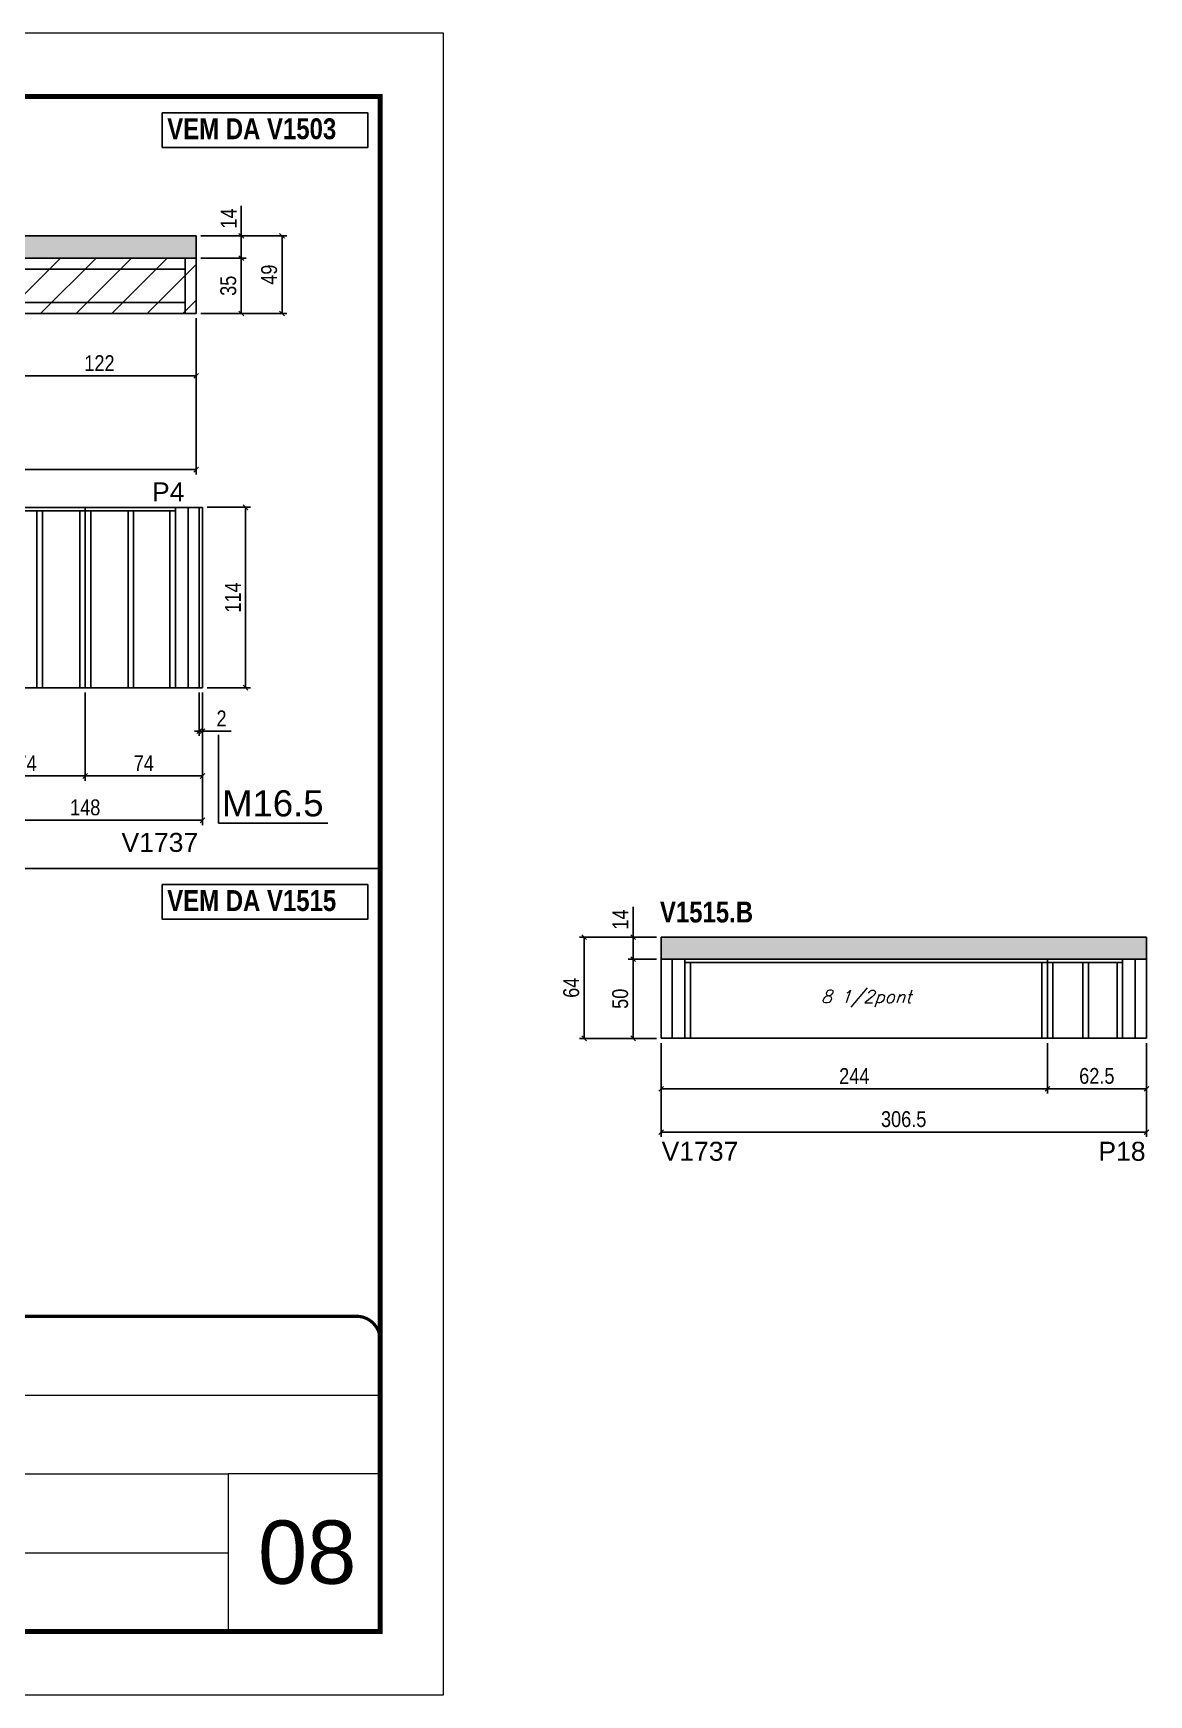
# Model space of a CAD drawing. Extents: x 3309 to 10008, y -2522 to 14608.
# Drawn here: x 9304 to 10008, y 12409 to 13459 of the extents above; entities that cross this region are included whole.
import ezdxf

# ---------------------------------------------------------------- set-up
doc = ezdxf.new("R2010")
doc.units = 0
doc.linetypes.add('CONTINUO', pattern=[0])
doc.linetypes.add('DASHED', pattern=[0.75, 0.5, -0.25])
for name, color, linetype in [('5', 5, 'Continuous'), ('COTA', 241, 'Continuous'), ('NOMENCLATURA', 7, 'Continuous'), ('Painéis', 200, 'Continuous'), ('SARR_2.2x7', 40, 'Continuous'), ('SARR_3.5x7', 81, 'Continuous'), ('texto', 7, 'Continuous')]:
    doc.layers.add(name, color=color, linetype=linetype)
for name, color, linetype, lineweight in [('CARIMBO', 255, 'Continuous', 9), ('Folhas', 255, 'Continuous', 9), ('Hachura', 251, 'Continuous', 9), ('SARRAFO DE PRESSAO', 251, 'DASHED', 9)]:
    doc.layers.add(name, color=color, linetype=linetype, lineweight=lineweight)
doc.styles.add('ARIAL', font='arial.ttf')
doc.styles.add('COTA TECNICA', font='techl___.ttf', dxfattribs={"height": 10})
doc.styles.add('Romans', font='romans.shx')
doc.styles.get("Standard").update_dxf_attribs({"font": 'arial.ttf'})
doc.styles.add('TECNICA', font='techb___.ttf', dxfattribs={"height": 10})
doc.styles.add('Tecnologia', font='')
doc.styles.get('Tecnologia').set_extended_font_data('Forgotten Futurist')
doc.dimstyles.new('PAINEL', dxfattribs={"dimtxt": 10, "dimasz": 3, "dimexe": 3, "dimexo": 3, "dimgap": 3, "dimtad": 1, "dimdec": 1, "dimzin": 12, "dimdsep": 46, "dimtxsty": 'COTA TECNICA', "dimblk1": 'OBLIQUE', "dimblk2": 'OBLIQUE', "dimsah": 1, "dimcen": 0.9, "dimclrd": 4, "dimclre": 4, "dimclrt": 240, "dimadec": 1, "dimazin": 3, "dimtfac": 1, "dimtdec": 1, "dimtmove": 0, "dimatfit": 3, "dimfxl": 1, "dimtolj": 1, "dimtzin": 12, "dimarcsym": 0})

# ---------------------------------------------------------------- blocks, each defined once
blk = doc.blocks.new('9999999999')
at = {"color": 30, "linetype": 'CONTINUO'}
for p, q in [((98564.6, 34230.2), (98564.6, 34429.4)), ((98564.6, 34379.6), (99584, 34379.6)), ((98564.6, 34329.8), (99488, 34329.8)), ((99584, 34329.8), (99488, 34329.8)), ((99488, 34329.8), (99488, 34230.2)), ((98564.6, 34280), (99488, 34280))]:
    blk.add_line(p, q, dxfattribs=at)
at = {"color": 30, "linetype": 'CONTINUO', "const_width": 2}
blk.add_lwpolyline([(99584, 34230.2), (99584, 34414.4, 0.414214), (99569, 34429.4), (98229, 34429.4, 0.414214), (98214, 34414.4), (98214, 34245.2, 0.414214), (98229, 34230.2), (99584, 34230.2)], format="xyb", dxfattribs=at)
at = {"layer": 'Folhas'}
blk.add_lwpolyline([(98139, 34190.2), (99624, 34190.2), (99624, 35240.2), (98139, 35240.2)], close=True, dxfattribs=at)
at = {"layer": 'Folhas', "color": 30, "const_width": 3}
blk.add_lwpolyline([(98214, 34230.2), (99584, 34230.2), (99584, 35200.2), (98214, 35200.2)], close=True, dxfattribs=at)
at = {"color": 7, "linetype": 'Continuous', "ltscale": 5, "style": 'ARIAL'}
for s, height, p in [('SKR', 15.48, (98837.7, 34393.1)), ('LEAF LOEFGREN', 15.483, (98837.7, 34343.3)), ('ÁTICO', 15.48, (98837.7, 34293.5)), ('NOVA SISTEMAS CONSTRUTIVOS', 11.059, (98263.2, 34267.2)), ('LATERAIS DE VIGAS', 15.483, (98837.7, 34243.7))]:
    blk.add_text(s, height=height, dxfattribs=at).set_placement(p)
at = {"layer": 'Folhas', "color": 7, "style": 'Tecnologia', "width": 1.5}
for s, p in [('CLIENTE:', (98573.7, 34397.2)), ('OBRA:', (98573.7, 34347.3)), ('PAVIMENTO:', (98573.7, 34297.5)), ('PROJETO:', (98573.7, 34247.7))]:
    blk.add_text(s, height=14, dxfattribs=at).set_placement(p)
blk = doc.blocks.new('_Oblique')
at = {"color": 0, "linetype": 'ByBlock', "lineweight": -2}
blk.add_line((-0.5, -0.5), (0.5, 0.5), dxfattribs=at)
blk = doc.blocks.new('*D2496')
at = {"layer": 'COTA', "color": 4, "lineweight": -2, "transparency": 16777216}
for p, q in [((9158.6, 13279.2), (9158.6, 13180.5)), ((9406.6, 13279.2), (9406.6, 13180.5)), ((9158.6, 13183.5), (9406.6, 13183.5))]:
    blk.add_line(p, q, dxfattribs=at)
at = {"layer": 'Defpoints', "color": 0, "transparency": 16777216}
for p in [(9158.6, 13282.2), (9406.6, 13282.2), (9406.6, 13183.5)]:
    blk.add_point(p, dxfattribs=at)
at = {"layer": 'COTA', "color": 4, "lineweight": -2, "transparency": 16777216, "xscale": 3, "yscale": 3, "zscale": 3, "rotation": 180}
blk.add_blockref('_Oblique', (9158.6, 13183.5), dxfattribs=at)
at = {"layer": 'COTA', "color": 4, "lineweight": -2, "transparency": 16777216, "xscale": 3, "yscale": 3, "zscale": 3}
blk.add_blockref('_Oblique', (9406.6, 13183.5), dxfattribs=at)
at = {"layer": 'COTA', "color": 240, "transparency": 16777216, "insert": (9282.6, 13191.6), "char_height": 10, "attachment_point": 5, "style": 'COTA TECNICA'}
blk.add_mtext('\\A1;248', dxfattribs=at)
blk = doc.blocks.new('*D2501')
at = {"layer": 'COTA', "color": 4, "lineweight": -2, "transparency": 16777216}
for p, q in [((9284.6, 13279.2), (9284.6, 13239.8)), ((9406.6, 13279.2), (9406.6, 13239.8)), ((9284.6, 13242.8), (9406.6, 13242.8))]:
    blk.add_line(p, q, dxfattribs=at)
at = {"layer": 'Defpoints', "color": 0, "transparency": 16777216}
for p in [(9284.6, 13282.2), (9406.6, 13282.2), (9406.6, 13242.8)]:
    blk.add_point(p, dxfattribs=at)
at = {"layer": 'COTA', "color": 4, "lineweight": -2, "transparency": 16777216, "xscale": 3, "yscale": 3, "zscale": 3, "rotation": 180}
blk.add_blockref('_Oblique', (9284.6, 13242.8), dxfattribs=at)
at = {"layer": 'COTA', "color": 4, "lineweight": -2, "transparency": 16777216, "xscale": 3, "yscale": 3, "zscale": 3}
blk.add_blockref('_Oblique', (9406.6, 13242.8), dxfattribs=at)
at = {"layer": 'COTA', "color": 240, "transparency": 16777216, "insert": (9345.6, 13250.8), "char_height": 10, "attachment_point": 5, "style": 'COTA TECNICA'}
blk.add_mtext('\\A1;122', dxfattribs=at)
blk = doc.blocks.new('*D2503')
at = {"layer": 'COTA', "color": 4, "lineweight": -2, "transparency": 16777216}
for p, q in [((9409.6, 13317.2), (9438.2, 13317.2)), ((9435.2, 13317.2), (9435.2, 13282.2)), ((9409.6, 13282.2), (9438.2, 13282.2))]:
    blk.add_line(p, q, dxfattribs=at)
at = {"layer": 'Defpoints', "color": 0, "transparency": 16777216}
for p in [(9406.6, 13317.2), (9406.6, 13282.2), (9435.2, 13282.2)]:
    blk.add_point(p, dxfattribs=at)
at = {"layer": 'COTA', "color": 4, "lineweight": -2, "transparency": 16777216, "xscale": 3, "yscale": 3, "zscale": 3}
for p, rotation in [((9435.2, 13317.2), 90), ((9435.2, 13282.2), 270)]:
    blk.add_blockref('_Oblique', p, dxfattribs=dict(at, rotation=rotation))
at = {"layer": 'COTA', "color": 240, "transparency": 16777216, "insert": (9427, 13299.7), "char_height": 10, "attachment_point": 5, "rotation": 90, "style": 'COTA TECNICA'}
blk.add_mtext('\\A1;35', dxfattribs=at)
blk = doc.blocks.new('*D2504')
at = {"layer": 'COTA', "color": 4, "lineweight": -2, "transparency": 16777216}
for p, q in [((9435.2, 13331.2), (9435.2, 13350.3)), ((9409.6, 13331.2), (9438.2, 13331.2)), ((9435.2, 13317.2), (9435.2, 13331.2)), ((9409.6, 13317.2), (9438.2, 13317.2))]:
    blk.add_line(p, q, dxfattribs=at)
at = {"layer": 'Defpoints', "color": 0, "transparency": 16777216}
for p in [(9406.6, 13331.2), (9435.2, 13331.2), (9406.6, 13317.2)]:
    blk.add_point(p, dxfattribs=at)
at = {"layer": 'COTA', "color": 4, "lineweight": -2, "transparency": 16777216, "xscale": 3, "yscale": 3, "zscale": 3}
for p, rotation in [((9435.2, 13331.2), 90), ((9435.2, 13317.2), 270)]:
    blk.add_blockref('_Oblique', p, dxfattribs=dict(at, rotation=rotation))
at = {"layer": 'COTA', "color": 240, "transparency": 16777216, "insert": (9427.2, 13342.2), "char_height": 10, "attachment_point": 5, "rotation": 90, "style": 'COTA TECNICA'}
blk.add_mtext('\\A1;14', dxfattribs=at)
blk = doc.blocks.new('*D2505')
at = {"layer": 'COTA', "color": 4, "lineweight": -2, "transparency": 16777216}
for p, q in [((9409.6, 13331.2), (9463.9, 13331.2)), ((9460.9, 13282.2), (9460.9, 13331.2)), ((9409.6, 13282.2), (9463.9, 13282.2))]:
    blk.add_line(p, q, dxfattribs=at)
at = {"layer": 'Defpoints', "color": 0, "transparency": 16777216}
for p in [(9406.6, 13331.2), (9460.9, 13331.2), (9406.6, 13282.2)]:
    blk.add_point(p, dxfattribs=at)
at = {"layer": 'COTA', "color": 4, "lineweight": -2, "transparency": 16777216, "xscale": 3, "yscale": 3, "zscale": 3}
for p, rotation in [((9460.9, 13331.2), 90), ((9460.9, 13282.2), 270)]:
    blk.add_blockref('_Oblique', p, dxfattribs=dict(at, rotation=rotation))
at = {"layer": 'COTA', "color": 240, "transparency": 16777216, "insert": (9452.8, 13306.7), "char_height": 10, "attachment_point": 5, "rotation": 90, "style": 'COTA TECNICA'}
blk.add_mtext('\\A1;49', dxfattribs=at)
blk = doc.blocks.new('*D2506')
at = {"layer": 'COTA', "color": 4, "lineweight": -2, "transparency": 16777216}
for p, q in [((9413.6, 13159.7), (9440.9, 13159.7)), ((9437.9, 13045.7), (9437.9, 13159.7)), ((9413.6, 13045.7), (9440.9, 13045.7))]:
    blk.add_line(p, q, dxfattribs=at)
at = {"layer": 'Defpoints', "color": 0, "transparency": 16777216}
for p in [(9410.6, 13159.7), (9437.9, 13159.7), (9410.6, 13045.7)]:
    blk.add_point(p, dxfattribs=at)
at = {"layer": 'COTA', "color": 4, "lineweight": -2, "transparency": 16777216, "xscale": 3, "yscale": 3, "zscale": 3}
for p, rotation in [((9437.9, 13159.7), 90), ((9437.9, 13045.7), 270)]:
    blk.add_blockref('_Oblique', p, dxfattribs=dict(at, rotation=rotation))
at = {"layer": 'COTA', "color": 240, "transparency": 16777216, "insert": (9429.9, 13102.7), "char_height": 10, "attachment_point": 5, "rotation": 90, "style": 'COTA TECNICA'}
blk.add_mtext('\\A1;114', dxfattribs=at)
blk = doc.blocks.new('*D2507')
at = {"layer": 'COTA', "color": 4, "lineweight": -2, "transparency": 16777216}
for p, q in [((9410.6, 13042.7), (9410.6, 12958.9)), ((9262.6, 13022.7), (9262.6, 12958.9)), ((9410.6, 12961.9), (9262.6, 12961.9))]:
    blk.add_line(p, q, dxfattribs=at)
at = {"layer": 'Defpoints', "color": 0, "transparency": 16777216}
for p in [(9410.6, 13045.7), (9262.6, 13025.7), (9262.6, 12961.9)]:
    blk.add_point(p, dxfattribs=at)
at = {"layer": 'COTA', "color": 4, "lineweight": -2, "transparency": 16777216, "xscale": 3, "yscale": 3, "zscale": 3, "rotation": 180}
blk.add_blockref('_Oblique', (9262.6, 12961.9), dxfattribs=at)
at = {"layer": 'COTA', "color": 4, "lineweight": -2, "transparency": 16777216, "xscale": 3, "yscale": 3, "zscale": 3}
blk.add_blockref('_Oblique', (9410.6, 12961.9), dxfattribs=at)
at = {"layer": 'COTA', "color": 240, "transparency": 16777216, "insert": (9336.6, 12970), "char_height": 10, "attachment_point": 5, "style": 'COTA TECNICA'}
blk.add_mtext('\\A1;148', dxfattribs=at)
blk = doc.blocks.new('*D2508')
at = {"layer": 'COTA', "color": 4, "lineweight": -2, "transparency": 16777216}
for p, q in [((9336.6, 13042.7), (9336.6, 12986.9)), ((9410.6, 13042.7), (9410.6, 12986.9)), ((9410.6, 12989.9), (9336.6, 12989.9))]:
    blk.add_line(p, q, dxfattribs=at)
at = {"layer": 'Defpoints', "color": 0, "transparency": 16777216}
for p in [(9336.6, 13045.7), (9410.6, 13045.7), (9336.6, 12989.9)]:
    blk.add_point(p, dxfattribs=at)
at = {"layer": 'COTA', "color": 4, "lineweight": -2, "transparency": 16777216, "xscale": 3, "yscale": 3, "zscale": 3, "rotation": 180}
blk.add_blockref('_Oblique', (9336.6, 12989.9), dxfattribs=at)
at = {"layer": 'COTA', "color": 4, "lineweight": -2, "transparency": 16777216, "xscale": 3, "yscale": 3, "zscale": 3}
blk.add_blockref('_Oblique', (9410.6, 12989.9), dxfattribs=at)
at = {"layer": 'COTA', "color": 240, "transparency": 16777216, "insert": (9373.6, 12998), "char_height": 10, "attachment_point": 5, "style": 'COTA TECNICA'}
blk.add_mtext('\\A1;74', dxfattribs=at)
blk = doc.blocks.new('*D2509')
at = {"layer": 'COTA', "color": 4, "lineweight": -2, "transparency": 16777216}
for p, q in [((9336.6, 13042.7), (9336.6, 12986.9)), ((9262.6, 13022.7), (9262.6, 12986.9)), ((9336.6, 12989.9), (9262.6, 12989.9))]:
    blk.add_line(p, q, dxfattribs=at)
at = {"layer": 'Defpoints', "color": 0, "transparency": 16777216}
for p in [(9336.6, 13045.7), (9262.6, 13025.7), (9262.6, 12989.9)]:
    blk.add_point(p, dxfattribs=at)
at = {"layer": 'COTA', "color": 4, "lineweight": -2, "transparency": 16777216, "xscale": 3, "yscale": 3, "zscale": 3, "rotation": 180}
blk.add_blockref('_Oblique', (9262.6, 12989.9), dxfattribs=at)
at = {"layer": 'COTA', "color": 4, "lineweight": -2, "transparency": 16777216, "xscale": 3, "yscale": 3, "zscale": 3}
blk.add_blockref('_Oblique', (9336.6, 12989.9), dxfattribs=at)
at = {"layer": 'COTA', "color": 240, "transparency": 16777216, "insert": (9299.6, 12998), "char_height": 10, "attachment_point": 5, "style": 'COTA TECNICA'}
blk.add_mtext('\\A1;74', dxfattribs=at)
blk = doc.blocks.new('*D2486')
at = {"layer": 'COTA', "color": 4, "lineweight": -2, "transparency": 16777216}
for p, q in [((9408.6, 13042.7), (9408.6, 13015.3)), ((9410.6, 13042.7), (9410.6, 13015.3)), ((9408.6, 13018.3), (9405.6, 13018.3)), ((9408.6, 13018.3), (9410.6, 13018.3)), ((9410.6, 13018.3), (9428.7, 13018.3))]:
    blk.add_line(p, q, dxfattribs=at)
at = {"layer": 'Defpoints', "color": 0, "transparency": 16777216}
for p in [(9408.6, 13045.7), (9410.6, 13045.7), (9410.6, 13018.3)]:
    blk.add_point(p, dxfattribs=at)
at = {"layer": 'COTA', "color": 4, "lineweight": -2, "transparency": 16777216, "xscale": 3, "yscale": 3, "zscale": 3}
blk.add_blockref('_Oblique', (9408.6, 13018.3), dxfattribs=at)
at = {"layer": 'COTA', "color": 4, "lineweight": -2, "transparency": 16777216, "xscale": 3, "yscale": 3, "zscale": 3, "rotation": 180}
blk.add_blockref('_Oblique', (9410.6, 13018.3), dxfattribs=at)
at = {"layer": 'COTA', "color": 240, "transparency": 16777216, "insert": (9422.7, 13026.3), "char_height": 10, "attachment_point": 5, "style": 'COTA TECNICA'}
blk.add_mtext('\\A1;2', dxfattribs=at)
blk = doc.blocks.new('*D2538')
at = {"layer": 'COTA', "color": 4, "lineweight": -2, "transparency": 16777216}
for p, q in [((9700.3, 12821.1), (9700.3, 12761.8)), ((10006.8, 12821.1), (10006.8, 12761.8)), ((9700.3, 12764.8), (10006.8, 12764.8))]:
    blk.add_line(p, q, dxfattribs=at)
at = {"layer": 'Defpoints', "color": 0, "transparency": 16777216}
for p in [(9700.3, 12824.1), (10006.8, 12824.1), (10006.8, 12764.8)]:
    blk.add_point(p, dxfattribs=at)
at = {"layer": 'COTA', "color": 4, "lineweight": -2, "transparency": 16777216, "xscale": 3, "yscale": 3, "zscale": 3, "rotation": 180}
blk.add_blockref('_Oblique', (9700.3, 12764.8), dxfattribs=at)
at = {"layer": 'COTA', "color": 4, "lineweight": -2, "transparency": 16777216, "xscale": 3, "yscale": 3, "zscale": 3}
blk.add_blockref('_Oblique', (10006.8, 12764.8), dxfattribs=at)
at = {"layer": 'COTA', "color": 240, "transparency": 16777216, "insert": (9853.5, 12773), "char_height": 10, "attachment_point": 5, "style": 'COTA TECNICA'}
blk.add_mtext('\\A1;306.5', dxfattribs=at)
blk = doc.blocks.new('*D2539')
at = {"layer": 'COTA', "color": 4, "lineweight": -2, "transparency": 16777216}
for p, q in [((9700.3, 12821.1), (9700.3, 12789.2)), ((9944.3, 12821.1), (9944.3, 12789.2)), ((9700.3, 12792.2), (9944.3, 12792.2))]:
    blk.add_line(p, q, dxfattribs=at)
at = {"layer": 'Defpoints', "color": 0, "transparency": 16777216}
for p in [(9700.3, 12824.1), (9944.3, 12824.1), (9944.3, 12792.2)]:
    blk.add_point(p, dxfattribs=at)
at = {"layer": 'COTA', "color": 4, "lineweight": -2, "transparency": 16777216, "xscale": 3, "yscale": 3, "zscale": 3, "rotation": 180}
blk.add_blockref('_Oblique', (9700.3, 12792.2), dxfattribs=at)
at = {"layer": 'COTA', "color": 4, "lineweight": -2, "transparency": 16777216, "xscale": 3, "yscale": 3, "zscale": 3}
blk.add_blockref('_Oblique', (9944.3, 12792.2), dxfattribs=at)
at = {"layer": 'COTA', "color": 240, "transparency": 16777216, "insert": (9822.3, 12800.3), "char_height": 10, "attachment_point": 5, "style": 'COTA TECNICA'}
blk.add_mtext('\\A1;244', dxfattribs=at)
blk = doc.blocks.new('*D2540')
at = {"layer": 'COTA', "color": 4, "lineweight": -2, "transparency": 16777216}
for p, q in [((9944.3, 12821.1), (9944.3, 12789.2)), ((10006.8, 12821.1), (10006.8, 12789.2)), ((9944.3, 12792.2), (10006.8, 12792.2))]:
    blk.add_line(p, q, dxfattribs=at)
at = {"layer": 'Defpoints', "color": 0, "transparency": 16777216}
for p in [(9944.3, 12824.1), (10006.8, 12824.1), (10006.8, 12792.2)]:
    blk.add_point(p, dxfattribs=at)
at = {"layer": 'COTA', "color": 4, "lineweight": -2, "transparency": 16777216, "xscale": 3, "yscale": 3, "zscale": 3, "rotation": 180}
blk.add_blockref('_Oblique', (9944.3, 12792.2), dxfattribs=at)
at = {"layer": 'COTA', "color": 4, "lineweight": -2, "transparency": 16777216, "xscale": 3, "yscale": 3, "zscale": 3}
blk.add_blockref('_Oblique', (10006.8, 12792.2), dxfattribs=at)
at = {"layer": 'COTA', "color": 240, "transparency": 16777216, "insert": (9975.5, 12800.3), "char_height": 10, "attachment_point": 5, "style": 'COTA TECNICA'}
blk.add_mtext('\\A1;62.5', dxfattribs=at)
blk = doc.blocks.new('*D2535')
at = {"layer": 'COTA', "color": 4, "lineweight": -2, "transparency": 16777216}
for p, q in [((9697.3, 12874.1), (9679.6, 12874.1)), ((9682.6, 12874.1), (9682.6, 12824.1)), ((9697.3, 12824.1), (9679.6, 12824.1))]:
    blk.add_line(p, q, dxfattribs=at)
at = {"layer": 'Defpoints', "color": 0, "transparency": 16777216}
for p in [(9700.3, 12874.1, 0), (9682.6, 12824.1), (9700.3, 12824.1, 0)]:
    blk.add_point(p, dxfattribs=at)
at = {"layer": 'COTA', "color": 4, "lineweight": -2, "transparency": 16777216, "xscale": 3, "yscale": 3, "zscale": 3}
for p, rotation in [((9682.6, 12874.1), 90), ((9682.6, 12824.1), 270)]:
    blk.add_blockref('_Oblique', p, dxfattribs=dict(at, rotation=rotation))
at = {"layer": 'COTA', "color": 240, "transparency": 16777216, "insert": (9674.5, 12849.1), "char_height": 10, "attachment_point": 5, "rotation": 90, "style": 'COTA TECNICA'}
blk.add_mtext('\\A1;50', dxfattribs=at)
blk = doc.blocks.new('*D2536')
at = {"layer": 'COTA', "color": 4, "lineweight": -2, "transparency": 16777216}
for p, q in [((9682.6, 12888.1), (9682.6, 12907.3)), ((9697.3, 12888.1), (9679.6, 12888.1)), ((9682.6, 12874.1), (9682.6, 12888.1)), ((9697.3, 12874.1), (9679.6, 12874.1))]:
    blk.add_line(p, q, dxfattribs=at)
at = {"layer": 'Defpoints', "color": 0, "transparency": 16777216}
for p in [(9682.6, 12888.1), (9700.3, 12888.1, 0), (9700.3, 12874.1, 0)]:
    blk.add_point(p, dxfattribs=at)
at = {"layer": 'COTA', "color": 4, "lineweight": -2, "transparency": 16777216, "xscale": 3, "yscale": 3, "zscale": 3}
for p, rotation in [((9682.6, 12888.1), 90), ((9682.6, 12874.1), 270)]:
    blk.add_blockref('_Oblique', p, dxfattribs=dict(at, rotation=rotation))
at = {"layer": 'COTA', "color": 240, "transparency": 16777216, "insert": (9674.6, 12899.2), "char_height": 10, "attachment_point": 5, "rotation": 90, "style": 'COTA TECNICA'}
blk.add_mtext('\\A1;14', dxfattribs=at)
blk = doc.blocks.new('*D2537')
at = {"layer": 'COTA', "color": 4, "lineweight": -2, "transparency": 16777216}
for p, q in [((9697.3, 12888.1), (9648.7, 12888.1)), ((9651.7, 12824.1), (9651.7, 12888.1)), ((9697.3, 12824.1), (9648.7, 12824.1))]:
    blk.add_line(p, q, dxfattribs=at)
at = {"layer": 'Defpoints', "color": 0, "transparency": 16777216}
for p in [(9651.7, 12888.1), (9700.3, 12888.1, 0), (9700.3, 12824.1, 0)]:
    blk.add_point(p, dxfattribs=at)
at = {"layer": 'COTA', "color": 4, "lineweight": -2, "transparency": 16777216, "xscale": 3, "yscale": 3, "zscale": 3}
for p, rotation in [((9651.7, 12888.1), 90), ((9651.7, 12824.1), 270)]:
    blk.add_blockref('_Oblique', p, dxfattribs=dict(at, rotation=rotation))
at = {"layer": 'COTA', "color": 240, "transparency": 16777216, "insert": (9643.6, 12856.1), "char_height": 10, "attachment_point": 5, "rotation": 90, "style": 'COTA TECNICA'}
blk.add_mtext('\\A1;64', dxfattribs=at)

msp = doc.modelspace()

# ---------------------------------------------------------------- hatches: boundary and pattern name
at = {"layer": 'COTA'}
h = msp.add_hatch(dxfattribs=at)
h.set_pattern_fill('AR-CONC', color=256, scale=0.03)
h.set_pattern_definition([(50, (-49.0637, -42.8276), (5.4655401, -0.4781726), [0.5715, -6.2865]), (355, (-49.0637, -42.8276), (-1.0573026, 5.7317054), [0.4572, -5.0292175]), (100.451445, (-48.608, -42.8675), (4.4082374, 5.2535326), [0.4857003, -5.3427073]), (46.1842, (-49.0637, -41.3036), (8.1323712, -1.2612698), [0.85725, -9.42975]), (96.63556, (-48.386, -41.409), (7.122124, 7.4227837), [0.7285507, -8.0140682]), (351.18415, (-49.064, -41.304), (7.122124, 7.4227837), [0.685799, -7.543792]), (21, (-48.3017, -41.6846), (4.5484317, -3.067956), [0.5715, -6.2865]), (326, (-48.3017, -41.6846), (1.8540609, 5.525639), [0.4572, -5.0292]), (71.451445, (-47.9226, -41.9403), (6.4024926, 2.457683), [0.4857003, -5.3426981]), (37.5, (-49.0637, -42.8276), (0.0926581, 2.53665117), [0, -4.96824, 0, -5.1054, 0, -5.04825]), (7.5, (-49.0637, -42.8276), (2.00458988, 3.00541724), [0, -2.91084, 0, -4.85394, 0, -1.92405]), (327.5, (-50.763, -42.8276), (4.06771786, -0.17186232), [0, -1.905, 0, -5.9436, 0, -7.8867]), (317.5, (-51.525, -42.8276), (4.44387544, 0.7627947), [0, -2.4765, 0, -3.94716, 0, -5.6007])])
h.paths.add_polyline_path([(8640.64, 13267.19), (8640.64, 13247.19), (8670.64, 13247.19), (8670.64, 13317.19), (9406.64, 13317.19), (9406.64, 13331.19), (8496.64, 13331.19), (8496.64, 13313.19), (8640.64, 13313.19)])
h = msp.add_hatch(dxfattribs=at)
h.set_pattern_fill('AR-CONC', color=256, scale=0.03)
h.set_pattern_definition([(50, (706.835, 18.2243), (5.4655401, -0.4781726), [0.5715, -6.2865]), (355, (706.835, 18.2243), (-1.0573026, 5.7317054), [0.4572, -5.0292175]), (100.451445, (707.29, 18.1845), (4.4082374, 5.2535326), [0.4857003, -5.3427073]), (46.1842, (706.835, 19.748), (8.1323712, -1.2612698), [0.85725, -9.42975]), (96.63556, (707.5125, 19.643), (7.122124, 7.4227837), [0.7285507, -8.0140682]), (351.18415, (706.835, 19.748), (7.122124, 7.4227837), [0.685799, -7.543792]), (21, (707.597, 19.3673), (4.5484317, -3.067956), [0.5715, -6.2865]), (326, (707.597, 19.3673), (1.8540609, 5.525639), [0.4572, -5.0292]), (71.451445, (707.976, 19.1117), (6.4024926, 2.457683), [0.4857003, -5.3426981]), (37.5, (706.8348, 18.2243), (0.0926581, 2.53665117), [0, -4.96824, 0, -5.1054, 0, -5.04825]), (7.5, (706.8348, 18.2243), (2.00458988, 3.00541724), [0, -2.91084, 0, -4.85394, 0, -1.92405]), (327.5, (705.1355, 18.2243), (4.06771786, -0.17186232), [0, -1.905, 0, -5.9436, 0, -7.8867]), (317.5, (704.3735, 18.2243), (4.44387544, 0.7627947), [0, -2.4765, 0, -3.94716, 0, -5.6007])])
h.paths.add_polyline_path([(10006.78, 12874.14), (10006.78, 12888.14), (9700.28, 12888.14), (9700.28, 12874.14)])
at = {"layer": 'Hachura', "linetype": 'ByBlock'}
h = msp.add_hatch(dxfattribs=at)
h.set_pattern_fill('ANSI31', color=256, scale=5)
h.paths.add_polyline_path([(8568.64, 13267.19), (8568.64, 13313.19), (8496.64, 13313.19), (8496.64, 13267.19)])
h.paths.add_polyline_path([(8640.64, 13267.19), (8640.64, 13313.19), (8568.64, 13313.19), (8568.64, 13267.19)])
h.paths.add_polyline_path([(8670.64, 13317.19), (8670.64, 13247.19), (8899.14, 13247.19), (8899.14, 13282.19), (8914.64, 13282.19), (8914.64, 13317.19)])
h.paths.add_polyline_path([(9158.64, 13282.19), (9158.64, 13317.19), (8914.64, 13317.19), (8914.64, 13282.19)])
h.paths.add_polyline_path([(9284.64, 13282.19), (9284.64, 13317.19), (9158.64, 13317.19), (9158.64, 13282.19)])
h.paths.add_polyline_path([(9406.64, 13282.19), (9406.64, 13317.19), (9284.64, 13317.19), (9284.64, 13282.19)])
h.paths.add_polyline_path([(9232.64, 13025.65), (9232.64, 13095.65), (8988.64, 13095.65), (8988.64, 13060.65), (9004.14, 13060.65), (9004.14, 13025.65)])
h.paths.add_polyline_path([(8988.64, 13060.65), (8988.64, 13095.65), (8744.64, 13095.65), (8744.64, 13060.65)])
h.paths.add_polyline_path([(8618.64, 13095.65), (8618.64, 13060.65), (8744.64, 13060.65), (8744.64, 13095.65)])
h.paths.add_polyline_path([(8618.64, 13060.65), (8618.64, 13095.65), (8496.64, 13095.65), (8496.64, 13060.65)])
h.paths.add_polyline_path([(8280.36, 13042.88), (8299.36, 13042.88), (8299.36, 13077.88), (8280.36, 13077.88)])

# ---------------------------------------------------------------- linework, layer by layer
at = {"layer": 'COTA'}
for p, q in [((8663.64, 13331.19), (9406.64, 13331.19)), ((9406.64, 13317.19), (9406.64, 13331.19)), ((8152.87, 12931.52), (9522.87, 12931.52)), ((9700.28, 12874.14, 0), (9700.28, 12888.14, 0)), ((9700.28, 12888.14, 0), (10006.78, 12888.14, 0)), ((10006.78, 12888.14, 0), (10006.78, 12874.14, 0))]:
    msp.add_line(p, q, dxfattribs=at)
at = {"layer": 'NOMENCLATURA', "linetype": 'Continuous'}
for p, q in [((9420.84, 12960.19), (9420.84, 13015.82)), ((9489.93, 12960.19), (9420.84, 12960.19))]:
    msp.add_line(p, q, dxfattribs=at)
at = {"layer": 'NOMENCLATURA'}
for points in [[(9385.21, 13409.07), (9515.08, 13409.07), (9515.08, 13387.09), (9385.21, 13387.09)], [(9385.21, 12921.31), (9515.08, 12921.31), (9515.08, 12899.33), (9385.21, 12899.33)]]:
    msp.add_lwpolyline(points, close=True, dxfattribs=at)
at = {"layer": 'Painéis', "linetype": 'ByBlock'}
for p, q in [((8670.64, 13317.19), (9406.64, 13317.19)), ((9406.64, 13317.19), (9406.64, 13282.19)), ((8899.14, 13282.19), (9406.64, 13282.19)), ((9410.64, 13159.65), (9262.64, 13159.65)), ((9336.64, 13045.65), (9336.64, 13159.65)), ((9408.64, 13045.65), (9408.64, 13159.65)), ((9410.64, 13045.65), (9410.64, 13159.65)), ((9262.64, 13045.65), (9410.64, 13045.65)), ((10006.78, 12874.14, 0), (9700.28, 12874.14, 0)), ((9700.28, 12874.14, 0), (9700.28, 12824.14, 0)), ((9944.28, 12874.14, 0), (9944.28, 12824.14, 0)), ((10006.78, 12824.14, 0), (10006.78, 12874.14, 0)), ((9700.28, 12824.14, 0), (10006.78, 12824.14, 0))]:
    msp.add_line(p, q, dxfattribs=at)
at = {"layer": 'SARR_2.2x7', "linetype": 'Continuous'}
for p, q in [((9399.64, 13317.19), (9399.64, 13282.19)), ((9399.64, 13310.19), (9158.64, 13310.19)), ((9399.64, 13289.19), (9158.64, 13289.19)), ((9277.64, 13157.45), (9336.64, 13157.45)), ((9336.64, 13157.45), (9393.64, 13157.45)), ((9401.64, 13045.65), (9401.64, 13159.65)), ((9707.28, 12824.14, 0), (9707.28, 12874.14, 0)), ((9999.78, 12824.14, 0), (9999.78, 12874.14, 0)), ((9715.28, 12871.94, 0), (9944.28, 12871.94, 0)), ((9944.28, 12871.94, 0), (9991.78, 12871.94, 0))]:
    msp.add_line(p, q, dxfattribs=at)
at = {"layer": 'SARR_3.5x7'}
for p, q in [((9306.13, 13157.45), (9306.13, 13045.65)), ((9309.63, 13157.45), (9309.63, 13045.65)), ((9333.14, 13157.45), (9333.14, 13045.65)), ((9340.14, 13157.45), (9340.14, 13045.65)), ((9363.65, 13157.45), (9363.65, 13045.65)), ((9367.15, 13157.45), (9367.15, 13045.65)), ((9390.14, 13157.45), (9390.14, 13045.65)), ((9393.64, 13159.65), (9393.64, 13045.65)), ((9715.28, 12874.14, 0), (9715.28, 12824.14, 0)), ((9991.78, 12874.14, 0), (9991.78, 12824.14, 0)), ((9718.78, 12871.94, 0), (9718.78, 12824.14, 0)), ((9940.78, 12871.94, 0), (9940.78, 12824.14, 0)), ((9947.78, 12871.94, 0), (9947.78, 12824.14, 0)), ((9966.73, 12871.94, 0), (9966.73, 12824.14, 0)), ((9970.23, 12871.94, 0), (9970.23, 12824.14, 0)), ((9988.28, 12871.94, 0), (9988.28, 12824.14, 0))]:
    msp.add_line(p, q, dxfattribs=at)

# ---------------------------------------------------------------- block references
at = {"layer": 'SARRAFO DE PRESSAO', "color": 6, "linetype": 'ByBlock'}
msp.add_blockref('9999999999', (-90061.11, -21780.92), dxfattribs=at)

# ---------------------------------------------------------------- texts
at = {"layer": '5', "linetype": 'Continuous'}
for s, rotation, p in [('P4', 359.99996, (9378.79, 13163.46)), ('V1737', 0.00004, (9359.52, 12941.93)), ('V1737', 359.99996, (9700.63, 12746.74, 0)), ('P18', 0.00004, (9976.47, 12746.74, 0))]:
    msp.add_text(s, height=12, rotation=rotation, dxfattribs=at).set_placement(p)
at = {"layer": 'CARIMBO', "style": 'ARIAL'}
msp.add_text('08', height=40, dxfattribs=at).set_placement((9445.73, 12479.43))
at = {"layer": 'NOMENCLATURA', "style": 'TECNICA'}
for s, p in [('VEM DA V1503', (9388.41, 13392.33)), ('VEM DA V1515', (9388.41, 12904.57)), ('V1515.B', (9699.57, 12897.32, 0))]:
    msp.add_text(s, height=13.2, dxfattribs=at).set_placement(p)
at = {"layer": 'NOMENCLATURA', "linetype": 'Continuous'}
msp.add_text('M16.5', height=16.5, dxfattribs=at).set_placement((9423.07, 12964.38))
at = {"layer": 'texto', "color": 2, "insert": (9829.78, 12849.14, 0), "char_height": 8, "attachment_point": 5, "style": 'Romans'}
msp.add_mtext('{\\Q19;\\C256;8 1/2pont}', dxfattribs=at)

# ---------------------------------------------------------------- dimensions: what is measured, and where the dimension line sits
at = {"layer": 'COTA'}
for base, p1, p2, angle, picture, middle in [((9435.22, 13331.19), (9406.64, 13317.19), (9406.64, 13331.19), 90, '*D2504', (9427.15, 13342.25)), ((9460.92, 13331.19), (9406.64, 13282.19), (9406.64, 13331.19), 90, '*D2505', (9452.82, 13306.69)), ((9435.22, 13282.19), (9406.64, 13317.19), (9406.64, 13282.19), 90, '*D2503', (9427.01, 13299.69)), ((9437.94, 13159.65), (9410.64, 13045.65), (9410.64, 13159.65), 90, '*D2506', (9429.87, 13102.65)), ((9262.64, 12961.94), (9410.64, 13045.65), (9262.64, 13025.65), 180, '*D2507', (9336.64, 12970.03)), ((9336.64, 12989.93), (9410.64, 13045.65), (9336.64, 13045.65), 180, '*D2508', (9373.64, 12998)), ((9682.65, 12888.14, 0), (9700.28, 12874.14, 0), (9700.28, 12888.14, 0), 90, '*D2536', (9674.57, 12899.2, 0)), ((9651.73, 12888.14, 0), (9700.28, 12824.14, 0), (9700.28, 12888.14, 0), 90, '*D2537', (9643.63, 12856.14, 0)), ((9682.65, 12824.14, 0), (9700.28, 12874.14, 0), (9700.28, 12824.14, 0), 90, '*D2535', (9674.54, 12849.14, 0)), ((10006.78, 12764.75, 0), (9700.28, 12824.14, 0), (10006.78, 12824.14, 0), 180, '*D2538', (9853.53, 12772.97, 0))]:
    dim = msp.add_linear_dim(base=base, p1=p1, p2=p2, angle=angle, dimstyle='PAINEL', dxfattribs=at)
    dim.commit()
    dim.dimension.update_dxf_attribs({"geometry": picture, "text_midpoint": middle})
for base, p1, p2, picture, middle in [((9406.64, 13183.47), (9158.64, 13282.19), (9406.64, 13282.19), '*D2496', (9282.64, 13191.57)), ((9406.64, 13242.78), (9284.64, 13282.19), (9406.64, 13282.19), '*D2501', (9345.64, 13250.83)), ((10006.78, 12792.23, 0), (9944.28, 12824.14, 0), (10006.78, 12824.14, 0), '*D2540', (9975.53, 12800.34, 0))]:
    dim = msp.add_linear_dim(base=base, p1=p1, p2=p2, dimstyle='PAINEL', override={"dimtmove": 1}, dxfattribs=at)
    dim.commit()
    dim.dimension.update_dxf_attribs({"geometry": picture, "text_midpoint": middle})
dim = msp.add_linear_dim(base=(9262.64, 12989.93), p1=(9336.64, 13045.65), p2=(9262.64, 13025.65), angle=180, dimstyle='PAINEL', override={"dimtmove": 1}, dxfattribs=at)
dim.commit()
dim.dimension.update_dxf_attribs({"geometry": '*D2509', "text_midpoint": (9299.64, 12998)})
for base, p1, p2, picture, middle in [((9410.64, 13018.33), (9408.64, 13045.65), (9410.64, 13045.65), '*D2486', (9422.69, 13026.33)), ((9944.28, 12792.23, 0), (9700.28, 12824.14, 0), (9944.28, 12824.14, 0), '*D2539', (9822.28, 12800.3, 0))]:
    dim = msp.add_linear_dim(base=base, p1=p1, p2=p2, dimstyle='PAINEL', dxfattribs=at)
    dim.commit()
    dim.dimension.update_dxf_attribs({"geometry": picture, "text_midpoint": middle})

doc.saveas('drawing.dxf')
